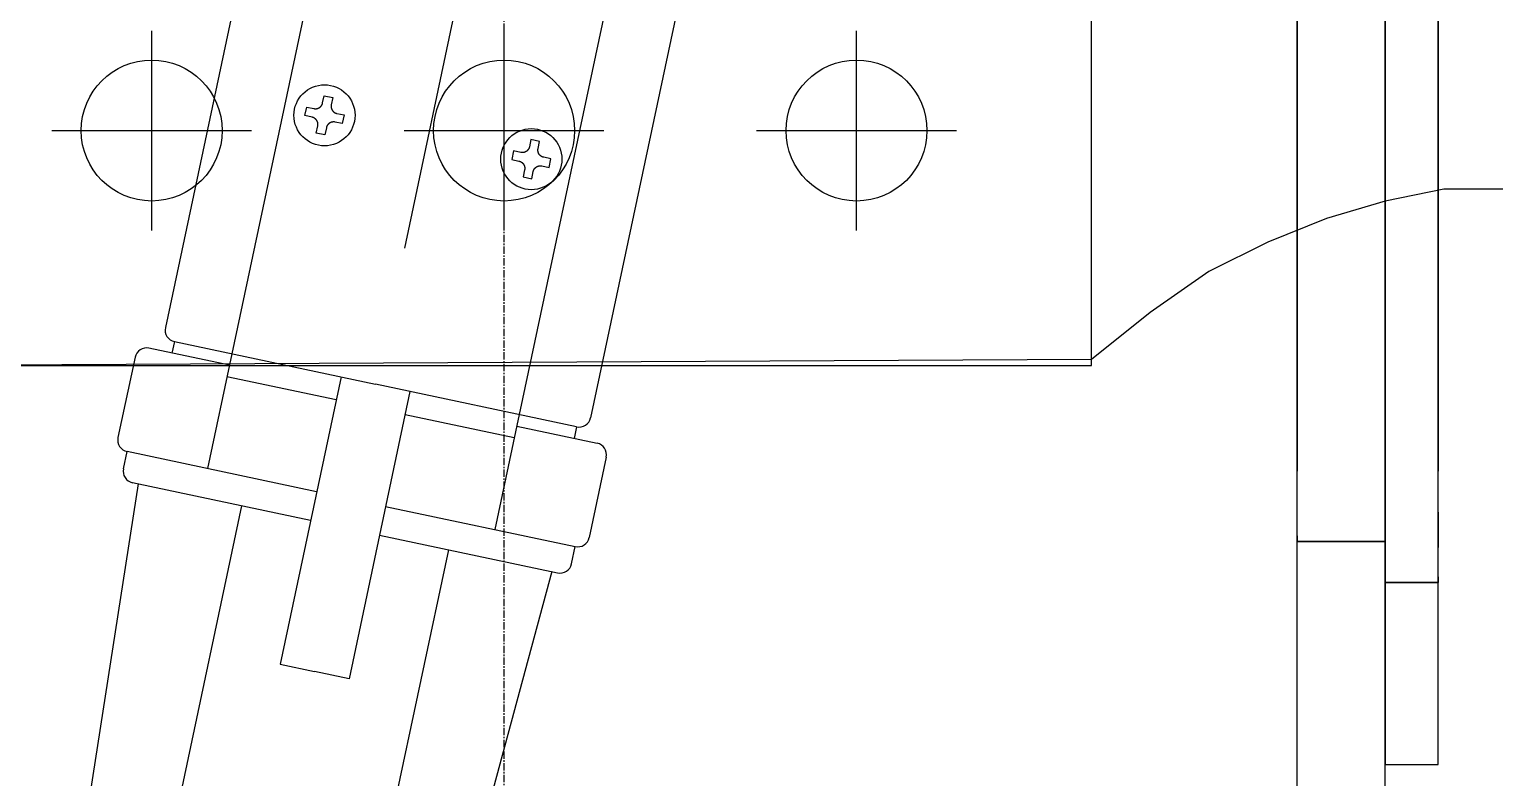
# Model space of a CAD drawing. Extents: x -668440 to 1010955, y -1678500 to 210463.
# Drawn here: x -557956 to -555461, y -898271 to -896996 of the extents above; entities that cross this region are included whole.
import ezdxf

# ---------------------------------------------------------------- set-up
doc = ezdxf.new("R2010")
doc.units = 0
doc.header["$MEASUREMENT"] = 0
doc.linetypes.add('CENTER', pattern=[2, 1.25, -0.25, 0.25, -0.25])
doc.layers.get('0').update_dxf_attribs({"color": 3, "linetype": 'CONTINUOUS'})
for name, color, linetype in [('100', 5, 'CENTER'), ('BOLT', 4, 'CONTINUOUS'), ('C400-R22-6M22_d', 7, 'CONTINUOUS'), ('cfhole_d', 7, 'CONTINUOUS'), ('cfr_d', 7, 'CONTINUOUS'), ('chole', 7, 'CONTINUOUS'), ('COL_H-300x300x10x15x13', 7, 'CONTINUOUS'), ('cwr_d', 7, 'CONTINUOUS'), ('注記', 3, 'CONTINUOUS')]:
    doc.layers.add(name, color=color, linetype=linetype)

# ---------------------------------------------------------------- blocks, each defined once
blk = doc.blocks.new('tc02')
at = {"layer": '注記', "color": 4}
blk.add_line((-18602.46, 32824.25), (-18602.46, 32699.28), dxfattribs=at)
at = {"layer": '注記', "color": 4, "linetype": 'Continuous'}
for p, q in [((-18639.46, 32787.62), (-18639.46, 32677.62)), ((-18565.46, 32787.62), (-18565.46, 32677.62)), ((-18627.46, 32765.62), (-18627.46, 32675.62)), ((-18577.46, 32765.62), (-18577.46, 32675.62)), ((-18621.6, 32719.71), (-18621.58, 32719.73)), ((-18621.58, 32719.73), (-18621.55, 32719.75)), ((-18621.55, 32719.75), (-18621.53, 32719.78)), ((-18621.53, 32719.78), (-18621.51, 32719.8)), ((-18621.51, 32719.8), (-18621.49, 32719.82)), ((-18621.49, 32719.82), (-18621.47, 32719.85)), ((-18621.47, 32719.85), (-18621.46, 32719.87)), ((-18621.46, 32719.87), (-18621.44, 32719.9)), ((-18621.44, 32719.9), (-18621.42, 32719.92)), ((-18621.42, 32719.92), (-18621.4, 32719.95)), ((-18621.4, 32719.95), (-18621.39, 32719.97)), ((-18621.39, 32719.97), (-18621.37, 32720)), ((-18621.37, 32720), (-18621.36, 32720.03)), ((-18621.36, 32720.03), (-18621.34, 32720.05)), ((-18621.34, 32720.05), (-18621.33, 32720.08)), ((-18621.33, 32720.08), (-18621.32, 32720.11)), ((-18621.32, 32720.11), (-18621.31, 32720.14)), ((-18621.31, 32720.14), (-18621.29, 32720.17)), ((-18621.29, 32720.17), (-18621.28, 32720.2)), ((-18621.28, 32720.2), (-18621.27, 32720.22)), ((-18621.27, 32720.22), (-18621.26, 32720.25)), ((-18621.26, 32720.28), (-18621.25, 32720.31)), ((-18621.26, 32720.25), (-18621.26, 32720.28)), ((-18621.25, 32720.31), (-18621.24, 32720.34)), ((-18621.24, 32720.34), (-18621.23, 32720.37)), ((-18621.23, 32720.4), (-18621.22, 32720.43)), ((-18621.23, 32720.37), (-18621.23, 32720.4)), ((-18621.22, 32720.49), (-18621.21, 32720.53)), ((-18621.22, 32720.46), (-18621.22, 32720.49)), ((-18621.22, 32720.43), (-18621.22, 32720.46)), ((-18621.21, 32721.87), (-18619.71, 32721.87)), ((-18621.21, 32720.62), (-18621.21, 32721.87)), ((-18621.21, 32720.59), (-18621.21, 32720.62)), ((-18621.21, 32720.56), (-18621.21, 32720.59)), ((-18621.21, 32720.53), (-18621.21, 32720.56)), ((-18619.71, 32721.87), (-18619.71, 32720.62)), ((-18619.71, 32720.62), (-18619.71, 32720.59)), ((-18619.71, 32720.59), (-18619.71, 32720.56)), ((-18619.71, 32720.56), (-18619.71, 32720.52)), ((-18619.71, 32720.52), (-18619.7, 32720.49)), ((-18619.7, 32720.49), (-18619.7, 32720.46)), ((-18619.7, 32720.46), (-18619.7, 32720.43)), ((-18619.7, 32720.43), (-18619.69, 32720.4)), ((-18619.69, 32720.4), (-18619.69, 32720.37)), ((-18619.69, 32720.37), (-18619.68, 32720.34)), ((-18619.68, 32720.34), (-18619.67, 32720.31)), ((-18619.67, 32720.31), (-18619.67, 32720.28)), ((-18619.67, 32720.28), (-18619.66, 32720.25)), ((-18619.66, 32720.25), (-18619.65, 32720.22)), ((-18619.65, 32720.22), (-18619.64, 32720.2)), ((-18619.64, 32720.2), (-18619.63, 32720.17)), ((-18619.63, 32720.17), (-18619.62, 32720.14)), ((-18619.62, 32720.14), (-18619.6, 32720.11)), ((-18619.6, 32720.11), (-18619.59, 32720.08)), ((-18619.59, 32720.08), (-18619.58, 32720.05)), ((-18619.58, 32720.05), (-18619.56, 32720.03)), ((-18619.56, 32720.03), (-18619.55, 32720)), ((-18619.55, 32720), (-18619.53, 32719.97)), ((-18619.53, 32719.97), (-18619.52, 32719.95)), ((-18619.52, 32719.95), (-18619.5, 32719.92)), ((-18619.5, 32719.92), (-18619.48, 32719.9)), ((-18619.48, 32719.9), (-18619.46, 32719.87)), ((-18619.46, 32719.87), (-18619.45, 32719.85)), ((-18619.45, 32719.85), (-18619.43, 32719.82)), ((-18619.43, 32719.82), (-18619.41, 32719.8)), ((-18619.41, 32719.8), (-18619.39, 32719.78)), ((-18619.39, 32719.78), (-18619.37, 32719.75)), ((-18619.37, 32719.75), (-18619.34, 32719.73)), ((-18619.34, 32719.73), (-18619.32, 32719.71)), ((-18585.58, 32719.73), (-18585.6, 32719.71)), ((-18585.55, 32719.75), (-18585.58, 32719.73)), ((-18585.53, 32719.78), (-18585.55, 32719.75)), ((-18585.51, 32719.8), (-18585.53, 32719.78)), ((-18585.49, 32719.82), (-18585.51, 32719.8)), ((-18585.47, 32719.85), (-18585.49, 32719.82)), ((-18585.46, 32719.87), (-18585.47, 32719.85)), ((-18585.44, 32719.9), (-18585.46, 32719.87)), ((-18585.42, 32719.92), (-18585.44, 32719.9)), ((-18585.4, 32719.95), (-18585.42, 32719.92)), ((-18585.39, 32719.97), (-18585.4, 32719.95)), ((-18585.37, 32720), (-18585.39, 32719.97)), ((-18585.36, 32720.03), (-18585.37, 32720)), ((-18585.34, 32720.05), (-18585.36, 32720.03)), ((-18585.33, 32720.08), (-18585.34, 32720.05)), ((-18585.32, 32720.11), (-18585.33, 32720.08)), ((-18585.31, 32720.14), (-18585.32, 32720.11)), ((-18585.29, 32720.17), (-18585.31, 32720.14)), ((-18585.28, 32720.2), (-18585.29, 32720.17)), ((-18585.27, 32720.22), (-18585.28, 32720.2)), ((-18585.26, 32720.25), (-18585.27, 32720.22)), ((-18585.25, 32720.31), (-18585.26, 32720.28)), ((-18585.26, 32720.28), (-18585.26, 32720.25)), ((-18585.24, 32720.34), (-18585.25, 32720.31)), ((-18585.23, 32720.37), (-18585.24, 32720.34)), ((-18585.22, 32720.43), (-18585.23, 32720.4)), ((-18585.23, 32720.4), (-18585.23, 32720.37)), ((-18585.21, 32720.53), (-18585.22, 32720.49)), ((-18585.22, 32720.49), (-18585.22, 32720.46)), ((-18585.22, 32720.46), (-18585.22, 32720.43)), ((-18583.71, 32721.87), (-18585.21, 32721.87)), ((-18585.21, 32721.87), (-18585.21, 32720.62)), ((-18585.21, 32720.62), (-18585.21, 32720.59)), ((-18585.21, 32720.59), (-18585.21, 32720.56)), ((-18585.21, 32720.56), (-18585.21, 32720.53)), ((-18583.71, 32720.62), (-18583.71, 32721.87)), ((-18583.71, 32720.59), (-18583.71, 32720.62)), ((-18583.71, 32720.56), (-18583.71, 32720.59)), ((-18583.71, 32720.52), (-18583.71, 32720.56)), ((-18583.7, 32720.49), (-18583.71, 32720.52)), ((-18583.7, 32720.46), (-18583.7, 32720.49)), ((-18583.7, 32720.43), (-18583.7, 32720.46)), ((-18583.69, 32720.4), (-18583.7, 32720.43)), ((-18583.69, 32720.37), (-18583.69, 32720.4)), ((-18583.68, 32720.34), (-18583.69, 32720.37)), ((-18583.67, 32720.31), (-18583.68, 32720.34)), ((-18583.67, 32720.28), (-18583.67, 32720.31)), ((-18583.66, 32720.25), (-18583.67, 32720.28)), ((-18583.65, 32720.22), (-18583.66, 32720.25)), ((-18583.64, 32720.2), (-18583.65, 32720.22)), ((-18583.63, 32720.17), (-18583.64, 32720.2)), ((-18583.62, 32720.14), (-18583.63, 32720.17)), ((-18583.6, 32720.11), (-18583.62, 32720.14)), ((-18583.59, 32720.08), (-18583.6, 32720.11)), ((-18583.58, 32720.05), (-18583.59, 32720.08)), ((-18583.56, 32720.03), (-18583.58, 32720.05)), ((-18583.55, 32720), (-18583.56, 32720.03)), ((-18583.53, 32719.97), (-18583.55, 32720)), ((-18583.52, 32719.95), (-18583.53, 32719.97)), ((-18583.5, 32719.92), (-18583.52, 32719.95)), ((-18583.48, 32719.9), (-18583.5, 32719.92)), ((-18583.46, 32719.87), (-18583.48, 32719.9)), ((-18583.45, 32719.85), (-18583.46, 32719.87)), ((-18583.43, 32719.82), (-18583.45, 32719.85)), ((-18583.41, 32719.8), (-18583.43, 32719.82)), ((-18583.39, 32719.78), (-18583.41, 32719.8)), ((-18583.37, 32719.75), (-18583.39, 32719.78)), ((-18583.34, 32719.73), (-18583.37, 32719.75)), ((-18583.32, 32719.71), (-18583.34, 32719.73)), ((-18623.71, 32717.87), (-18623.71, 32719.37)), ((-18623.71, 32719.37), (-18622.46, 32719.37)), ((-18622.46, 32717.87), (-18623.71, 32717.87)), ((-18622.46, 32719.37), (-18622.43, 32719.37)), ((-18622.43, 32717.87), (-18622.46, 32717.87)), ((-18622.43, 32719.37), (-18622.4, 32719.37)), ((-18622.4, 32717.87), (-18622.43, 32717.87)), ((-18622.4, 32719.37), (-18622.37, 32719.37)), ((-18622.37, 32717.86), (-18622.4, 32717.87)), ((-18622.37, 32719.37), (-18622.34, 32719.37)), ((-18622.34, 32717.86), (-18622.37, 32717.86)), ((-18622.34, 32719.37), (-18622.31, 32719.38)), ((-18622.31, 32717.86), (-18622.34, 32717.86)), ((-18622.31, 32719.38), (-18622.28, 32719.38)), ((-18622.28, 32717.85), (-18622.31, 32717.86)), ((-18622.28, 32719.38), (-18622.25, 32719.39)), ((-18622.25, 32717.85), (-18622.28, 32717.85)), ((-18622.25, 32719.39), (-18622.22, 32719.39)), ((-18622.22, 32717.84), (-18622.25, 32717.85)), ((-18622.22, 32719.39), (-18622.19, 32719.4)), ((-18622.19, 32717.84), (-18622.22, 32717.84)), ((-18622.19, 32719.4), (-18622.16, 32719.4)), ((-18622.16, 32717.83), (-18622.19, 32717.84)), ((-18622.16, 32719.4), (-18622.13, 32719.41)), ((-18622.13, 32717.82), (-18622.16, 32717.83)), ((-18622.13, 32719.41), (-18622.1, 32719.42)), ((-18622.1, 32717.81), (-18622.13, 32717.82)), ((-18622.1, 32719.42), (-18622.07, 32719.43)), ((-18622.07, 32717.8), (-18622.1, 32717.81)), ((-18622.07, 32719.43), (-18622.04, 32719.44)), ((-18622.04, 32717.79), (-18622.07, 32717.8)), ((-18622.04, 32719.44), (-18622.01, 32719.45)), ((-18622.01, 32717.78), (-18622.04, 32717.79)), ((-18622.01, 32719.45), (-18621.98, 32719.46)), ((-18621.98, 32717.77), (-18622.01, 32717.78)), ((-18621.98, 32719.46), (-18621.95, 32719.47)), ((-18621.95, 32717.76), (-18621.98, 32717.77)), ((-18621.95, 32719.47), (-18621.93, 32719.49)), ((-18621.93, 32717.75), (-18621.95, 32717.76)), ((-18621.93, 32719.49), (-18621.9, 32719.5)), ((-18621.9, 32717.73), (-18621.93, 32717.75)), ((-18621.9, 32719.5), (-18621.87, 32719.51)), ((-18621.87, 32717.72), (-18621.9, 32717.73)), ((-18621.87, 32719.51), (-18621.84, 32719.53)), ((-18621.84, 32717.7), (-18621.87, 32717.72)), ((-18621.84, 32719.53), (-18621.82, 32719.54)), ((-18621.82, 32717.69), (-18621.84, 32717.7)), ((-18621.82, 32719.54), (-18621.79, 32719.56)), ((-18621.79, 32717.67), (-18621.82, 32717.69)), ((-18621.79, 32719.56), (-18621.77, 32719.58)), ((-18621.77, 32717.66), (-18621.79, 32717.67)), ((-18621.77, 32719.58), (-18621.74, 32719.59)), ((-18621.74, 32717.64), (-18621.77, 32717.66)), ((-18621.74, 32719.59), (-18621.72, 32719.61)), ((-18621.72, 32717.62), (-18621.74, 32717.64)), ((-18621.72, 32719.61), (-18621.69, 32719.63)), ((-18621.69, 32717.6), (-18621.72, 32717.62)), ((-18621.69, 32719.63), (-18621.67, 32719.65)), ((-18621.67, 32717.58), (-18621.69, 32717.6)), ((-18621.67, 32719.65), (-18621.64, 32719.67)), ((-18621.64, 32717.56), (-18621.67, 32717.58)), ((-18621.64, 32719.67), (-18621.62, 32719.69)), ((-18621.62, 32717.54), (-18621.64, 32717.56)), ((-18621.62, 32719.69), (-18621.6, 32719.71)), ((-18621.6, 32717.52), (-18621.62, 32717.54)), ((-18621.58, 32717.5), (-18621.6, 32717.52)), ((-18621.55, 32717.48), (-18621.58, 32717.5)), ((-18621.53, 32717.46), (-18621.55, 32717.48)), ((-18621.51, 32717.43), (-18621.53, 32717.46)), ((-18621.49, 32717.41), (-18621.51, 32717.43)), ((-18621.47, 32717.39), (-18621.49, 32717.41)), ((-18621.46, 32717.36), (-18621.47, 32717.39)), ((-18621.44, 32717.34), (-18621.46, 32717.36)), ((-18621.42, 32717.31), (-18621.44, 32717.34)), ((-18621.4, 32717.29), (-18621.42, 32717.31)), ((-18621.39, 32717.26), (-18621.4, 32717.29)), ((-18621.37, 32717.23), (-18621.39, 32717.26)), ((-18621.36, 32717.21), (-18621.37, 32717.23)), ((-18619.55, 32717.23), (-18619.56, 32717.21)), ((-18619.53, 32717.26), (-18619.55, 32717.23)), ((-18619.52, 32717.29), (-18619.53, 32717.26)), ((-18619.5, 32717.31), (-18619.52, 32717.29)), ((-18619.48, 32717.34), (-18619.5, 32717.31)), ((-18619.46, 32717.36), (-18619.48, 32717.34)), ((-18619.45, 32717.39), (-18619.46, 32717.36)), ((-18619.43, 32717.41), (-18619.45, 32717.39)), ((-18619.41, 32717.43), (-18619.43, 32717.41)), ((-18619.39, 32717.46), (-18619.41, 32717.43)), ((-18619.37, 32717.48), (-18619.39, 32717.46)), ((-18619.34, 32717.5), (-18619.37, 32717.48)), ((-18619.32, 32717.52), (-18619.34, 32717.5)), ((-18619.32, 32719.71), (-18619.3, 32719.69)), ((-18619.3, 32717.54), (-18619.32, 32717.52)), ((-18619.3, 32719.69), (-18619.28, 32719.67)), ((-18619.28, 32717.56), (-18619.3, 32717.54)), ((-18619.28, 32719.67), (-18619.25, 32719.65)), ((-18619.25, 32717.58), (-18619.28, 32717.56)), ((-18619.25, 32719.65), (-18619.23, 32719.63)), ((-18619.23, 32717.6), (-18619.25, 32717.58)), ((-18619.23, 32719.63), (-18619.21, 32719.61)), ((-18619.21, 32717.62), (-18619.23, 32717.6)), ((-18619.21, 32719.61), (-18619.18, 32719.59)), ((-18619.18, 32717.64), (-18619.21, 32717.62)), ((-18619.18, 32719.59), (-18619.16, 32719.58)), ((-18619.16, 32717.66), (-18619.18, 32717.64)), ((-18619.16, 32719.58), (-18619.13, 32719.56)), ((-18619.13, 32717.67), (-18619.16, 32717.66)), ((-18619.13, 32719.56), (-18619.1, 32719.54)), ((-18619.1, 32717.69), (-18619.13, 32717.67)), ((-18619.1, 32719.54), (-18619.08, 32719.53)), ((-18619.08, 32717.7), (-18619.1, 32717.69)), ((-18619.08, 32719.53), (-18619.05, 32719.51)), ((-18619.05, 32717.72), (-18619.08, 32717.7)), ((-18619.05, 32719.51), (-18619.02, 32719.5)), ((-18619.02, 32717.73), (-18619.05, 32717.72)), ((-18619.02, 32719.5), (-18618.99, 32719.49)), ((-18618.99, 32717.75), (-18619.02, 32717.73)), ((-18618.99, 32719.49), (-18618.97, 32719.47)), ((-18618.97, 32717.76), (-18618.99, 32717.75)), ((-18618.97, 32719.47), (-18618.94, 32719.46)), ((-18618.94, 32717.77), (-18618.97, 32717.76)), ((-18618.94, 32719.46), (-18618.91, 32719.45)), ((-18618.91, 32717.78), (-18618.94, 32717.77)), ((-18618.91, 32719.45), (-18618.88, 32719.44)), ((-18618.88, 32717.79), (-18618.91, 32717.78)), ((-18618.88, 32719.44), (-18618.85, 32719.43)), ((-18618.85, 32717.8), (-18618.88, 32717.79)), ((-18618.85, 32719.43), (-18618.82, 32719.42)), ((-18618.82, 32717.81), (-18618.85, 32717.8)), ((-18618.82, 32719.42), (-18618.79, 32719.41)), ((-18618.79, 32717.82), (-18618.82, 32717.81)), ((-18618.79, 32719.41), (-18618.76, 32719.4)), ((-18618.76, 32717.83), (-18618.79, 32717.82)), ((-18618.76, 32719.4), (-18618.73, 32719.4)), ((-18618.73, 32717.84), (-18618.76, 32717.83)), ((-18618.73, 32719.4), (-18618.7, 32719.39)), ((-18618.7, 32717.84), (-18618.73, 32717.84)), ((-18618.7, 32719.39), (-18618.67, 32719.39)), ((-18618.67, 32717.85), (-18618.7, 32717.84)), ((-18618.67, 32719.39), (-18618.64, 32719.38)), ((-18618.64, 32717.85), (-18618.67, 32717.85)), ((-18618.64, 32719.38), (-18618.61, 32719.38)), ((-18618.61, 32717.86), (-18618.64, 32717.85)), ((-18618.61, 32719.38), (-18618.58, 32719.37)), ((-18618.58, 32717.86), (-18618.61, 32717.86)), ((-18618.58, 32719.37), (-18618.55, 32719.37)), ((-18618.55, 32717.86), (-18618.58, 32717.86)), ((-18618.55, 32719.37), (-18618.52, 32719.37)), ((-18618.52, 32717.87), (-18618.55, 32717.86)), ((-18618.52, 32719.37), (-18618.49, 32719.37)), ((-18618.49, 32717.87), (-18618.52, 32717.87)), ((-18618.49, 32719.37), (-18618.46, 32719.37)), ((-18618.46, 32717.87), (-18618.49, 32717.87)), ((-18618.46, 32719.37), (-18617.21, 32719.37)), ((-18617.21, 32717.87), (-18618.46, 32717.87)), ((-18617.21, 32719.37), (-18617.21, 32717.87)), ((-18586.46, 32719.37), (-18587.71, 32719.37)), ((-18587.71, 32719.37), (-18587.71, 32717.87)), ((-18587.71, 32717.87), (-18586.46, 32717.87)), ((-18586.43, 32719.37), (-18586.46, 32719.37)), ((-18586.46, 32717.87), (-18586.43, 32717.87)), ((-18586.4, 32719.37), (-18586.43, 32719.37)), ((-18586.43, 32717.87), (-18586.4, 32717.87)), ((-18586.37, 32719.37), (-18586.4, 32719.37)), ((-18586.4, 32717.87), (-18586.37, 32717.86)), ((-18586.34, 32719.37), (-18586.37, 32719.37)), ((-18586.37, 32717.86), (-18586.34, 32717.86)), ((-18586.31, 32719.38), (-18586.34, 32719.37)), ((-18586.34, 32717.86), (-18586.31, 32717.86)), ((-18586.28, 32719.38), (-18586.31, 32719.38)), ((-18586.31, 32717.86), (-18586.28, 32717.85)), ((-18586.25, 32719.39), (-18586.28, 32719.38)), ((-18586.28, 32717.85), (-18586.25, 32717.85)), ((-18586.22, 32719.39), (-18586.25, 32719.39)), ((-18586.25, 32717.85), (-18586.22, 32717.84)), ((-18586.19, 32719.4), (-18586.22, 32719.39)), ((-18586.22, 32717.84), (-18586.19, 32717.84)), ((-18586.16, 32719.4), (-18586.19, 32719.4)), ((-18586.19, 32717.84), (-18586.16, 32717.83)), ((-18586.13, 32719.41), (-18586.16, 32719.4)), ((-18586.16, 32717.83), (-18586.13, 32717.82)), ((-18586.1, 32719.42), (-18586.13, 32719.41)), ((-18586.13, 32717.82), (-18586.1, 32717.81)), ((-18586.07, 32719.43), (-18586.1, 32719.42)), ((-18586.1, 32717.81), (-18586.07, 32717.8)), ((-18586.04, 32719.44), (-18586.07, 32719.43)), ((-18586.07, 32717.8), (-18586.04, 32717.79)), ((-18586.01, 32719.45), (-18586.04, 32719.44)), ((-18586.04, 32717.79), (-18586.01, 32717.78)), ((-18585.98, 32719.46), (-18586.01, 32719.45)), ((-18586.01, 32717.78), (-18585.98, 32717.77)), ((-18585.95, 32719.47), (-18585.98, 32719.46)), ((-18585.98, 32717.77), (-18585.95, 32717.76)), ((-18585.93, 32719.49), (-18585.95, 32719.47)), ((-18585.95, 32717.76), (-18585.93, 32717.75)), ((-18585.9, 32719.5), (-18585.93, 32719.49)), ((-18585.93, 32717.75), (-18585.9, 32717.73)), ((-18585.87, 32719.51), (-18585.9, 32719.5)), ((-18585.9, 32717.73), (-18585.87, 32717.72)), ((-18585.84, 32719.53), (-18585.87, 32719.51)), ((-18585.87, 32717.72), (-18585.84, 32717.7)), ((-18585.82, 32719.54), (-18585.84, 32719.53)), ((-18585.84, 32717.7), (-18585.82, 32717.69)), ((-18585.79, 32719.56), (-18585.82, 32719.54)), ((-18585.82, 32717.69), (-18585.79, 32717.67)), ((-18585.77, 32719.58), (-18585.79, 32719.56)), ((-18585.79, 32717.67), (-18585.77, 32717.66)), ((-18585.74, 32719.59), (-18585.77, 32719.58)), ((-18585.77, 32717.66), (-18585.74, 32717.64)), ((-18585.72, 32719.61), (-18585.74, 32719.59)), ((-18585.74, 32717.64), (-18585.72, 32717.62)), ((-18585.69, 32719.63), (-18585.72, 32719.61)), ((-18585.72, 32717.62), (-18585.69, 32717.6)), ((-18585.67, 32719.65), (-18585.69, 32719.63)), ((-18585.69, 32717.6), (-18585.67, 32717.58)), ((-18585.64, 32719.67), (-18585.67, 32719.65)), ((-18585.67, 32717.58), (-18585.64, 32717.56)), ((-18585.62, 32719.69), (-18585.64, 32719.67)), ((-18585.64, 32717.56), (-18585.62, 32717.54)), ((-18585.6, 32719.71), (-18585.62, 32719.69)), ((-18585.62, 32717.54), (-18585.6, 32717.52)), ((-18585.6, 32717.52), (-18585.58, 32717.5)), ((-18585.58, 32717.5), (-18585.55, 32717.48)), ((-18585.55, 32717.48), (-18585.53, 32717.46)), ((-18585.53, 32717.46), (-18585.51, 32717.43)), ((-18585.51, 32717.43), (-18585.49, 32717.41)), ((-18585.49, 32717.41), (-18585.47, 32717.39)), ((-18585.47, 32717.39), (-18585.46, 32717.36)), ((-18585.46, 32717.36), (-18585.44, 32717.34)), ((-18585.44, 32717.34), (-18585.42, 32717.31)), ((-18585.42, 32717.31), (-18585.4, 32717.29)), ((-18585.4, 32717.29), (-18585.39, 32717.26)), ((-18585.39, 32717.26), (-18585.37, 32717.23)), ((-18585.37, 32717.23), (-18585.36, 32717.21)), ((-18583.56, 32717.21), (-18583.55, 32717.23)), ((-18583.55, 32717.23), (-18583.53, 32717.26)), ((-18583.53, 32717.26), (-18583.52, 32717.29)), ((-18583.52, 32717.29), (-18583.5, 32717.31)), ((-18583.5, 32717.31), (-18583.48, 32717.34)), ((-18583.48, 32717.34), (-18583.46, 32717.36)), ((-18583.46, 32717.36), (-18583.45, 32717.39)), ((-18583.45, 32717.39), (-18583.43, 32717.41)), ((-18583.43, 32717.41), (-18583.41, 32717.43)), ((-18583.41, 32717.43), (-18583.39, 32717.46)), ((-18583.39, 32717.46), (-18583.37, 32717.48)), ((-18583.37, 32717.48), (-18583.34, 32717.5)), ((-18583.34, 32717.5), (-18583.32, 32717.52)), ((-18583.3, 32719.69), (-18583.32, 32719.71)), ((-18583.32, 32717.52), (-18583.3, 32717.54)), ((-18583.28, 32719.67), (-18583.3, 32719.69)), ((-18583.3, 32717.54), (-18583.28, 32717.56)), ((-18583.25, 32719.65), (-18583.28, 32719.67)), ((-18583.28, 32717.56), (-18583.25, 32717.58)), ((-18583.23, 32719.63), (-18583.25, 32719.65)), ((-18583.25, 32717.58), (-18583.23, 32717.6)), ((-18583.21, 32719.61), (-18583.23, 32719.63)), ((-18583.23, 32717.6), (-18583.21, 32717.62)), ((-18583.18, 32719.59), (-18583.21, 32719.61)), ((-18583.21, 32717.62), (-18583.18, 32717.64)), ((-18583.16, 32719.58), (-18583.18, 32719.59)), ((-18583.18, 32717.64), (-18583.16, 32717.66)), ((-18583.13, 32719.56), (-18583.16, 32719.58)), ((-18583.16, 32717.66), (-18583.13, 32717.67)), ((-18583.1, 32719.54), (-18583.13, 32719.56)), ((-18583.13, 32717.67), (-18583.1, 32717.69)), ((-18583.08, 32719.53), (-18583.1, 32719.54)), ((-18583.1, 32717.69), (-18583.08, 32717.7)), ((-18583.05, 32719.51), (-18583.08, 32719.53)), ((-18583.08, 32717.7), (-18583.05, 32717.72)), ((-18583.02, 32719.5), (-18583.05, 32719.51)), ((-18583.05, 32717.72), (-18583.02, 32717.73)), ((-18582.99, 32719.49), (-18583.02, 32719.5)), ((-18583.02, 32717.73), (-18582.99, 32717.75)), ((-18582.97, 32719.47), (-18582.99, 32719.49)), ((-18582.99, 32717.75), (-18582.97, 32717.76)), ((-18582.94, 32719.46), (-18582.97, 32719.47)), ((-18582.97, 32717.76), (-18582.94, 32717.77)), ((-18582.91, 32719.45), (-18582.94, 32719.46)), ((-18582.94, 32717.77), (-18582.91, 32717.78)), ((-18582.88, 32719.44), (-18582.91, 32719.45)), ((-18582.91, 32717.78), (-18582.88, 32717.79)), ((-18582.85, 32719.43), (-18582.88, 32719.44)), ((-18582.88, 32717.79), (-18582.85, 32717.8)), ((-18582.82, 32719.42), (-18582.85, 32719.43)), ((-18582.85, 32717.8), (-18582.82, 32717.81)), ((-18582.79, 32719.41), (-18582.82, 32719.42)), ((-18582.82, 32717.81), (-18582.79, 32717.82)), ((-18582.76, 32719.4), (-18582.79, 32719.41)), ((-18582.79, 32717.82), (-18582.76, 32717.83)), ((-18582.73, 32719.4), (-18582.76, 32719.4)), ((-18582.76, 32717.83), (-18582.73, 32717.84)), ((-18582.7, 32719.39), (-18582.73, 32719.4)), ((-18582.73, 32717.84), (-18582.7, 32717.84)), ((-18582.67, 32719.39), (-18582.7, 32719.39)), ((-18582.7, 32717.84), (-18582.67, 32717.85)), ((-18582.64, 32719.38), (-18582.67, 32719.39)), ((-18582.67, 32717.85), (-18582.64, 32717.85)), ((-18582.61, 32719.38), (-18582.64, 32719.38)), ((-18582.64, 32717.85), (-18582.61, 32717.86)), ((-18582.58, 32719.37), (-18582.61, 32719.38)), ((-18582.61, 32717.86), (-18582.58, 32717.86)), ((-18582.55, 32719.37), (-18582.58, 32719.37)), ((-18582.58, 32717.86), (-18582.55, 32717.86)), ((-18582.52, 32719.37), (-18582.55, 32719.37)), ((-18582.55, 32717.86), (-18582.52, 32717.87)), ((-18582.49, 32719.37), (-18582.52, 32719.37)), ((-18582.52, 32717.87), (-18582.49, 32717.87)), ((-18582.46, 32719.37), (-18582.49, 32719.37)), ((-18582.49, 32717.87), (-18582.46, 32717.87)), ((-18581.21, 32719.37), (-18582.46, 32719.37)), ((-18582.46, 32717.87), (-18581.21, 32717.87)), ((-18581.21, 32717.87), (-18581.21, 32719.37)), ((-18621.34, 32717.18), (-18621.36, 32717.21)), ((-18621.33, 32717.15), (-18621.34, 32717.18)), ((-18621.32, 32717.12), (-18621.33, 32717.15)), ((-18621.31, 32717.09), (-18621.32, 32717.12)), ((-18621.29, 32717.07), (-18621.31, 32717.09)), ((-18621.28, 32717.04), (-18621.29, 32717.07)), ((-18621.27, 32717.01), (-18621.28, 32717.04)), ((-18621.26, 32716.98), (-18621.27, 32717.01)), ((-18621.26, 32716.95), (-18621.26, 32716.98)), ((-18621.25, 32716.92), (-18621.26, 32716.95)), ((-18621.24, 32716.89), (-18621.25, 32716.92)), ((-18621.23, 32716.86), (-18621.24, 32716.89)), ((-18621.23, 32716.83), (-18621.23, 32716.86)), ((-18621.22, 32716.8), (-18621.23, 32716.83)), ((-18621.22, 32716.77), (-18621.22, 32716.8)), ((-18621.22, 32716.74), (-18621.22, 32716.77)), ((-18621.21, 32716.71), (-18621.22, 32716.74)), ((-18621.21, 32716.68), (-18621.21, 32716.71)), ((-18621.21, 32716.65), (-18621.21, 32716.68)), ((-18621.21, 32716.62), (-18621.21, 32716.65)), ((-18621.21, 32715.37), (-18621.21, 32716.62)), ((-18619.71, 32715.37), (-18621.21, 32715.37)), ((-18619.7, 32716.74), (-18619.71, 32716.71)), ((-18619.71, 32716.71), (-18619.71, 32716.68)), ((-18619.71, 32716.68), (-18619.71, 32716.65)), ((-18619.71, 32716.65), (-18619.71, 32716.62)), ((-18619.71, 32716.62), (-18619.71, 32715.37)), ((-18619.69, 32716.83), (-18619.7, 32716.8)), ((-18619.7, 32716.8), (-18619.7, 32716.77)), ((-18619.7, 32716.77), (-18619.7, 32716.74)), ((-18619.68, 32716.89), (-18619.69, 32716.86)), ((-18619.69, 32716.86), (-18619.69, 32716.83)), ((-18619.67, 32716.92), (-18619.68, 32716.89)), ((-18619.66, 32716.98), (-18619.67, 32716.95)), ((-18619.67, 32716.95), (-18619.67, 32716.92)), ((-18619.65, 32717.01), (-18619.66, 32716.98)), ((-18619.64, 32717.04), (-18619.65, 32717.01)), ((-18619.63, 32717.07), (-18619.64, 32717.04)), ((-18619.62, 32717.09), (-18619.63, 32717.07)), ((-18619.6, 32717.12), (-18619.62, 32717.09)), ((-18619.59, 32717.15), (-18619.6, 32717.12)), ((-18619.58, 32717.18), (-18619.59, 32717.15)), ((-18619.56, 32717.21), (-18619.58, 32717.18)), ((-18585.36, 32717.21), (-18585.34, 32717.18)), ((-18585.34, 32717.18), (-18585.33, 32717.15)), ((-18585.33, 32717.15), (-18585.32, 32717.12)), ((-18585.32, 32717.12), (-18585.31, 32717.09)), ((-18585.31, 32717.09), (-18585.29, 32717.07)), ((-18585.29, 32717.07), (-18585.28, 32717.04)), ((-18585.28, 32717.04), (-18585.27, 32717.01)), ((-18585.27, 32717.01), (-18585.26, 32716.98)), ((-18585.26, 32716.98), (-18585.26, 32716.95)), ((-18585.26, 32716.95), (-18585.25, 32716.92)), ((-18585.25, 32716.92), (-18585.24, 32716.89)), ((-18585.24, 32716.89), (-18585.23, 32716.86)), ((-18585.23, 32716.86), (-18585.23, 32716.83)), ((-18585.23, 32716.83), (-18585.22, 32716.8)), ((-18585.22, 32716.8), (-18585.22, 32716.77)), ((-18585.22, 32716.77), (-18585.22, 32716.74)), ((-18585.22, 32716.74), (-18585.21, 32716.71)), ((-18585.21, 32716.71), (-18585.21, 32716.68)), ((-18585.21, 32716.68), (-18585.21, 32716.65)), ((-18585.21, 32716.65), (-18585.21, 32716.62)), ((-18585.21, 32716.62), (-18585.21, 32715.37)), ((-18585.21, 32715.37), (-18583.71, 32715.37)), ((-18583.71, 32716.71), (-18583.7, 32716.74)), ((-18583.71, 32716.68), (-18583.71, 32716.71)), ((-18583.71, 32716.65), (-18583.71, 32716.68)), ((-18583.71, 32716.62), (-18583.71, 32716.65)), ((-18583.71, 32715.37), (-18583.71, 32716.62)), ((-18583.7, 32716.8), (-18583.69, 32716.83)), ((-18583.7, 32716.77), (-18583.7, 32716.8)), ((-18583.7, 32716.74), (-18583.7, 32716.77)), ((-18583.69, 32716.86), (-18583.68, 32716.89)), ((-18583.69, 32716.83), (-18583.69, 32716.86)), ((-18583.68, 32716.89), (-18583.67, 32716.92)), ((-18583.67, 32716.95), (-18583.66, 32716.98)), ((-18583.67, 32716.92), (-18583.67, 32716.95)), ((-18583.66, 32716.98), (-18583.65, 32717.01)), ((-18583.65, 32717.01), (-18583.64, 32717.04)), ((-18583.64, 32717.04), (-18583.63, 32717.07)), ((-18583.63, 32717.07), (-18583.62, 32717.09)), ((-18583.62, 32717.09), (-18583.6, 32717.12)), ((-18583.6, 32717.12), (-18583.59, 32717.15)), ((-18583.59, 32717.15), (-18583.58, 32717.18)), ((-18583.58, 32717.18), (-18583.56, 32717.21)), ((-18637.46, 32675.62), (-18602.46, 32675.62)), ((-18637.46, 32675.62), (-18637.46, 32673.62)), ((-18627.46, 32675.62), (-18627.46, 32655.62)), ((-18608.46, 32675.62), (-18608.46, 32625.62)), ((-18567.46, 32675.62), (-18602.46, 32675.62)), ((-18596.46, 32675.62), (-18596.46, 32625.62)), ((-18577.46, 32675.62), (-18577.46, 32655.62)), ((-18567.46, 32675.62), (-18567.46, 32673.62)), ((-18627.46, 32673.62), (-18641.46, 32673.62)), ((-18577.46, 32673.62), (-18563.46, 32673.62)), ((-18643.46, 32671.62), (-18643.46, 32657.62)), ((-18608.46, 32671.62), (-18627.46, 32671.62)), ((-18596.46, 32671.62), (-18577.46, 32671.62)), ((-18561.46, 32671.62), (-18561.46, 32657.62)), ((-18608.46, 32655.62), (-18641.46, 32655.62)), ((-18641.46, 32652.62), (-18641.46, 32655.62)), ((-18596.46, 32655.62), (-18563.46, 32655.62)), ((-18563.46, 32652.62), (-18563.46, 32655.62)), ((-18608.46, 32650.62), (-18639.46, 32650.62)), ((-18638.46, 32650.62), (-18634.46, 32577.62)), ((-18620.46, 32650.62), (-18620.46, 32557.62)), ((-18596.46, 32650.62), (-18565.46, 32650.62)), ((-18584.46, 32650.62), (-18584.46, 32557.62)), ((-18566.46, 32650.62), (-18570.46, 32577.62)), ((-18608.46, 32625.62), (-18602.46, 32625.62)), ((-18596.46, 32625.62), (-18602.46, 32625.62))]:
    blk.add_line(p, q, dxfattribs=at)
for centre in [(-18620.46, 32718.62), (-18584.46, 32718.62)]:
    blk.add_circle(centre, 5.2, dxfattribs=at)
for centre, start, end in [((-18637.46, 32677.62), 180, 270), ((-18567.46, 32677.62), 270, 0), ((-18641.46, 32671.62), 90, 180), ((-18563.46, 32671.62), 0, 90), ((-18641.46, 32657.62), 180, 270), ((-18563.46, 32657.62), 270, 0), ((-18639.46, 32652.62), 180, 270), ((-18565.46, 32652.62), 270, 0)]:
    blk.add_arc(centre, 2, start, end, dxfattribs=at)
blk = doc.blocks.new('剛接合部C1Y')
for p, q in [((-222634.60838, -394411.59222), (-222649.62063, -394411.59222)), ((-222634.60838, -394411.59222), (-222649.62063, -394411.59222)), ((-222625.60838, -394418.59222), (-222634.60838, -394418.59222)), ((-222625.60838, -394418.59222), (-222634.60838, -394418.59222))]:
    blk.add_line(p, q)
blk.add_lwpolyline([(-222625.60838, -394199.59222), (-222634.60838, -394199.59222), (-222634.60838, -394449.59222), (-222625.60838, -394449.59222)], close=True)
blk.add_lwpolyline([(-222625.60838, -394199.59222), (-222634.60838, -394199.59222), (-222634.60838, -394449.59222), (-222625.60838, -394449.59222)], close=True)
at = {"layer": '100'}
blk.add_line((-222784.62063, -397002.59222), (-222784.62063, -393132.59222), dxfattribs=at)
at = {"layer": 'BOLT'}
for p, q in [((-222844.62063, -394358.59222), (-222844.62063, -394324.59222)), ((-222844.62063, -394358.59222), (-222844.62063, -394324.59222)), ((-222784.62063, -394358.59222), (-222784.62063, -394324.59222)), ((-222784.62063, -394358.59222), (-222784.62063, -394324.59222)), ((-222724.62063, -394358.59222), (-222724.62063, -394324.59222)), ((-222724.62063, -394358.59222), (-222724.62063, -394324.59222)), ((-222861.62063, -394341.59222), (-222827.62063, -394341.59222)), ((-222861.62063, -394341.59222), (-222827.62063, -394341.59222)), ((-222801.62063, -394341.59222), (-222767.62063, -394341.59222)), ((-222801.62063, -394341.59222), (-222767.62063, -394341.59222)), ((-222741.62063, -394341.59222), (-222707.62063, -394341.59222)), ((-222741.62063, -394341.59222), (-222707.62063, -394341.59222))]:
    blk.add_line(p, q, dxfattribs=at)
at = {"layer": 'C400-R22-6M22_d'}
for p, q in [((-222624.62063, -394351.59222), (-222634.62063, -394353.59222)), ((-222424.62063, -394351.59222), (-222624.62063, -394351.59222)), ((-222634.62063, -394353.59222), (-222644.62063, -394356.59222)), ((-222644.62063, -394356.59222), (-222654.62063, -394360.59222)), ((-222654.62063, -394360.59222), (-222664.62063, -394365.59222)), ((-222664.62063, -394365.59222), (-222674.62063, -394372.59222)), ((-222674.62063, -394372.59222), (-222684.62063, -394380.59222)), ((-222684.62063, -394380.59222), (-222884.62063, -394381.59222))]:
    blk.add_line(p, q, dxfattribs=at)
for centre in [(-222844.62063, -394341.59222), (-222784.62063, -394341.59222), (-222724.62063, -394341.59222)]:
    blk.add_circle(centre, 12, dxfattribs=at)
at = {"layer": 'cfhole_d'}
for p, q in [((-222649.62063, -394249.59222), (-222649.62063, -394399.59222)), ((-222634.62063, -394249.59222), (-222634.62063, -394399.59222)), ((-222649.62063, -394410.59222), (-222649.62063, -394411.59222)), ((-222649.62063, -394411.59222), (-222634.62063, -394411.59222))]:
    blk.add_line(p, q, dxfattribs=at)
at = {"layer": 'cfr_d'}
for p, q in [((-222634.62063, -394449.59222), (-222634.62063, -394199.59222)), ((-222625.62063, -394449.59222), (-222625.62063, -394199.59222)), ((-222625.60838, -394449.59222), (-222625.60838, -394199.59222)), ((-222634.62063, -394249.59222), (-222634.62063, -394399.59222)), ((-222625.62063, -394249.59222), (-222625.62063, -394399.59222)), ((-222634.62063, -394406.59222), (-222634.62063, -394412.59222)), ((-222625.62063, -394406.59222), (-222625.62063, -394412.59222)), ((-222634.62063, -394417.59222), (-222634.62063, -394418.59222)), ((-222625.62063, -394417.59222), (-222625.62063, -394418.59222)), ((-222634.62063, -394418.59222), (-222625.62063, -394418.59222)), ((-222634.62063, -394449.59222), (-222634.62063, -394449.59222)), ((-222634.62063, -394449.59222), (-222625.62063, -394449.59222)), ((-222625.62063, -394449.59222), (-222625.62063, -394449.59222))]:
    blk.add_line(p, q, dxfattribs=at)
at = {"layer": 'chole'}
for centre in [(-222844.62063, -394341.59222), (-222844.62063, -394341.59222), (-222784.62063, -394341.59222), (-222784.62063, -394341.59222), (-222724.62063, -394341.59222), (-222724.62063, -394341.59222)]:
    blk.add_circle(centre, 12, dxfattribs=at)
at = {"layer": 'COL_H-300x300x10x15x13'}
for p, q in [((-222649.62063, -394932.59222), (-222649.62063, -393815.59222)), ((-222634.62063, -394932.59222), (-222634.62063, -393815.59222))]:
    blk.add_line(p, q, dxfattribs=at)
at = {"layer": 'cwr_d'}
for p, q in [((-222684.62063, -394381.59222), (-222684.62063, -394241.59222)), ((-222684.62063, -394381.59222), (-222684.62063, -394241.59222)), ((-222884.62063, -394381.59222), (-222684.62063, -394381.59222)), ((-222884.62063, -394381.59222), (-222684.62063, -394381.59222))]:
    blk.add_line(p, q, dxfattribs=at)
for centre in [(-222844.62063, -394341.59222), (-222844.62063, -394341.59222), (-222784.62063, -394341.59222), (-222784.62063, -394341.59222), (-222724.62063, -394341.59222), (-222724.62063, -394341.59222)]:
    blk.add_circle(centre, 12, dxfattribs=at)
at = {"rotation": 348.0238675557966}
blk.add_blockref('tc02', (-211389.27873, -430209.28802, 500), dxfattribs=at)

msp = doc.modelspace()

# ---------------------------------------------------------------- block references
at = {"xscale": 10, "yscale": 10, "zscale": 10}
msp.add_blockref('剛接合部C1Y', (1670698.6842, 3046247.35843, 5600), dxfattribs=at)

doc.saveas('drawing.dxf')
